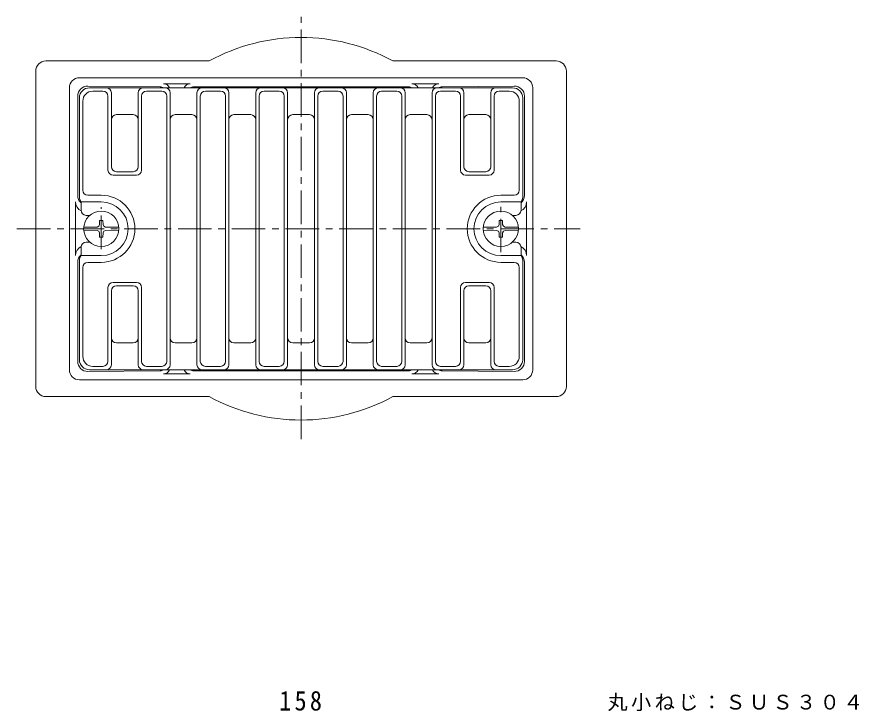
# Model space of a CAD drawing. Units: millimetres, scale not verified. Extents: x -349 to 349, y -275 to 220.
# Drawn here: x -263.4 to -12.5, y 12.7 to 219.5 of the extents above; entities that cross this region are included whole.
import ezdxf

# ---------------------------------------------------------------- set-up
doc = ezdxf.new("R2010")
doc.units = ezdxf.units.MM
doc.header["$LTSCALE"] = 2
doc.linetypes.add('CHAIN1', pattern=[8, 5, -1, 1, -1])
for name, color, linetype, lineweight in [('0-0_通り芯', 3, 'Continuous', 9), ('0-2_仕上', 6, 'Continuous', 9), ('0-4_その他', 7, 'Continuous', 9), ('0-5_寸法', 7, 'Continuous', 9)]:
    doc.layers.add(name, color=color, linetype=linetype, lineweight=lineweight)
doc.styles.add('ＭＳ ゴシック', font='')
doc.styles.get('ＭＳ ゴシック').set_extended_font_data('MS Gothic')

msp = doc.modelspace()

# ---------------------------------------------------------------- linework, layer by layer
at = {"layer": '0-0_通り芯', "linetype": 'CHAIN1'}
for p, q in [((-178.737, 93.756), (-178.737, 219.54)), ((-238.237, 150.359), (-238.237, 162.796)), ((-119.237, 149.391), (-119.237, 162.936)), ((-263.38, 156.394), (-95.631, 156.394))]:
    msp.add_line(p, q, dxfattribs=at)
at = {"layer": '0-0_通り芯'}
for p, q in [((-254.737, 206.394), (-206.105, 206.394)), ((-102.737, 206.394), (-151.369, 206.394)), ((-257.737, 109.394), (-257.737, 203.394)), ((-99.737, 109.394), (-99.737, 203.394)), ((-244.737, 201.394), (-112.737, 201.394)), ((-247.737, 114.394), (-247.737, 198.394)), ((-242.238, 198.895), (-220.72, 198.71)), ((-211.737, 199.614), (-219.737, 199.614)), ((-146.738, 198.693), (-210.737, 198.693)), ((-145.738, 199.614), (-137.738, 199.614)), ((-115.237, 198.895), (-136.755, 198.71)), ((-109.737, 114.394), (-109.737, 198.394)), ((-245.264, 195.895), (-245.264, 166.394)), ((-112.211, 195.895), (-112.211, 166.394)), ((-245.904, 164.394), (-245.904, 148.394)), ((-111.57, 164.394), (-111.57, 148.394)), ((-245.264, 146.394), (-245.264, 116.894)), ((-112.211, 146.394), (-112.211, 116.894)), ((-242.238, 113.894), (-220.72, 114.078)), ((-211.737, 113.174), (-219.737, 113.174)), ((-146.738, 114.095), (-210.737, 114.095)), ((-145.738, 113.174), (-137.738, 113.174)), ((-115.237, 113.894), (-136.754, 114.078)), ((-244.737, 111.394), (-112.737, 111.394)), ((-254.737, 106.394), (-206.105, 106.394)), ((-102.737, 106.394), (-151.369, 106.394))]:
    msp.add_line(p, q, dxfattribs=at)
for centre, radius, start, end in [((-178.737, 156.394), 57, 61.30559, 118.69441), ((-254.737, 203.394), 3, 90, 180), ((-102.737, 203.394), 3, 0, 90), ((-244.737, 198.394), 3, 90, 180), ((-112.737, 198.394), 3, 0, 90), ((-242.264, 195.895), 3, 89.50809, 180), ((-220.737, 196.71), 2, 57.36104, 89.50774), ((-219.737, 197.614), 2, 22.96875, 90), ((-211.737, 197.614), 2, 90, 157.03125), ((-210.737, 196.693), 2, 90, 121.71632), ((-146.738, 196.693), 2, 58.28368, 90), ((-145.738, 197.614), 2, 22.96875, 90), ((-137.738, 197.614), 2, 90, 157.03125), ((-136.737, 196.71), 2, 90.49226, 122.63896), ((-115.211, 195.895), 3, 0, 90.49191), ((-242.264, 166.394), 3, 180, 228.86564), ((-115.211, 166.394), 3, 311.13436, 0), ((-242.904, 164.394), 3, 180, 243.88947), ((-114.57, 164.394), 3, 296.11053, 0), ((-242.904, 148.394), 3, 116.11023, 180), ((-114.57, 148.394), 3, 0, 63.88977), ((-242.264, 146.394), 3, 131.13436, 180), ((-115.211, 146.394), 3, 0, 48.86564), ((-242.264, 116.894), 3, 180, 270.49191), ((-115.211, 116.894), 3, 269.50809, 0), ((-244.737, 114.394), 3, 180, 270), ((-220.737, 116.078), 2, 270.49226, 302.63896), ((-219.737, 115.175), 2, 270, 337.03125), ((-211.737, 115.175), 2, 202.96875, 270), ((-210.737, 116.095), 2, 238.28368, 270), ((-146.738, 116.095), 2, 270, 301.71632), ((-145.738, 115.175), 2, 270, 337.03125), ((-137.738, 115.175), 2, 202.96875, 270), ((-136.737, 116.078), 2, 237.36104, 269.50774), ((-112.737, 114.394), 3, 270, 0), ((-254.737, 109.394), 3, 180, 270), ((-102.737, 109.394), 3, 270, 0), ((-178.737, 156.394), 57, 241.30559, 298.69441)]:
    msp.add_arc(centre, radius, start, end, dxfattribs=at)
at = {"layer": '0-2_仕上'}
for p, q in [((-115.737, 198.394), (-241.737, 198.394)), ((-240.737, 197.394), (-237.737, 197.394)), ((-236.237, 173.894), (-236.237, 195.894)), ((-235.237, 174.894), (-235.237, 196.894)), ((-227.237, 174.894), (-227.237, 196.894)), ((-226.237, 173.894), (-226.237, 195.894)), ((-224.737, 197.394), (-220.237, 197.394)), ((-218.737, 195.894), (-218.737, 156.394)), ((-217.737, 156.394), (-217.737, 196.894)), ((-209.737, 196.894), (-209.737, 156.394)), ((-208.737, 195.894), (-208.737, 156.394)), ((-207.237, 197.394), (-202.737, 197.394)), ((-201.237, 195.894), (-201.237, 156.394)), ((-200.237, 196.894), (-200.237, 156.394)), ((-192.237, 196.894), (-192.237, 156.394)), ((-191.237, 195.894), (-191.237, 156.394)), ((-189.737, 197.394), (-185.237, 197.394)), ((-183.737, 195.894), (-183.737, 156.394)), ((-182.737, 196.894), (-182.737, 156.394)), ((-174.737, 196.894), (-174.737, 156.394)), ((-173.737, 195.894), (-173.737, 156.394)), ((-167.737, 197.394), (-172.237, 197.394)), ((-166.237, 195.894), (-166.237, 156.394)), ((-165.237, 196.894), (-165.237, 156.394)), ((-157.237, 196.894), (-157.237, 156.394)), ((-156.237, 195.894), (-156.237, 156.394)), ((-150.237, 197.394), (-154.737, 197.394)), ((-148.737, 195.894), (-148.737, 156.394)), ((-147.737, 196.894), (-147.737, 156.394)), ((-139.737, 156.394), (-139.737, 196.894)), ((-138.737, 195.894), (-138.737, 156.394)), ((-132.737, 197.394), (-137.237, 197.394)), ((-131.237, 173.894), (-131.237, 195.894)), ((-130.237, 174.894), (-130.237, 196.894)), ((-122.237, 174.894), (-122.237, 196.894)), ((-121.237, 173.894), (-121.237, 195.894)), ((-116.737, 197.394), (-119.737, 197.394)), ((-244.737, 195.394), (-244.737, 165.604)), ((-243.737, 194.394), (-243.737, 167.894)), ((-113.737, 194.394), (-113.737, 167.894)), ((-112.737, 195.394), (-112.737, 165.604)), ((-228.737, 190.394), (-233.737, 190.394)), ((-211.237, 190.394), (-216.237, 190.394)), ((-193.737, 190.394), (-198.737, 190.394)), ((-181.237, 190.394), (-176.237, 190.394)), ((-163.737, 190.394), (-158.737, 190.394)), ((-146.237, 190.394), (-141.237, 190.394)), ((-128.737, 190.394), (-123.737, 190.394)), ((-228.737, 173.394), (-233.737, 173.394)), ((-128.737, 173.394), (-123.737, 173.394)), ((-234.737, 172.394), (-227.737, 172.394)), ((-122.737, 172.394), (-129.737, 172.394)), ((-242.237, 166.394), (-238.237, 166.394)), ((-115.237, 166.394), (-119.237, 166.394)), ((-244.579, 165.077), (-244.237, 164.394)), ((-244.237, 161.894), (-244.237, 164.394)), ((-238.237, 164.394), (-244.237, 164.394)), ((-119.237, 164.394), (-113.237, 164.394)), ((-112.896, 165.077), (-113.237, 164.394)), ((-113.237, 161.894), (-113.237, 164.394)), ((-242.737, 160.394), (-241.638, 160.394)), ((-114.737, 160.394), (-115.837, 160.394)), ((-218.737, 116.894), (-218.737, 156.394)), ((-217.737, 156.394), (-217.737, 115.894)), ((-209.737, 115.894), (-209.737, 156.394)), ((-208.737, 116.894), (-208.737, 156.394)), ((-201.237, 116.894), (-201.237, 156.394)), ((-200.237, 115.894), (-200.237, 156.394)), ((-192.237, 115.894), (-192.237, 156.394)), ((-191.237, 116.894), (-191.237, 156.394)), ((-183.737, 116.894), (-183.737, 156.394)), ((-182.737, 115.894), (-182.737, 156.394)), ((-174.737, 115.894), (-174.737, 156.394)), ((-173.737, 116.894), (-173.737, 156.394)), ((-166.237, 116.894), (-166.237, 156.394)), ((-165.237, 115.894), (-165.237, 156.394)), ((-157.237, 115.894), (-157.237, 156.394)), ((-156.237, 116.894), (-156.237, 156.394)), ((-148.737, 116.894), (-148.737, 156.394)), ((-147.737, 115.894), (-147.737, 156.394)), ((-139.737, 156.394), (-139.737, 115.894)), ((-138.737, 116.894), (-138.737, 156.394)), ((-244.237, 150.894), (-244.237, 148.394)), ((-242.737, 152.394), (-241.638, 152.394)), ((-114.737, 152.394), (-115.837, 152.394)), ((-113.237, 150.894), (-113.237, 148.394)), ((-244.579, 147.711), (-244.237, 148.394)), ((-238.237, 148.394), (-244.237, 148.394)), ((-119.237, 148.394), (-113.237, 148.394)), ((-112.896, 147.711), (-113.237, 148.394)), ((-244.737, 117.394), (-244.737, 147.184)), ((-242.237, 146.394), (-238.237, 146.394)), ((-115.237, 146.394), (-119.237, 146.394)), ((-112.737, 117.394), (-112.737, 147.184)), ((-243.737, 118.394), (-243.737, 144.894)), ((-113.737, 118.394), (-113.737, 144.894)), ((-236.237, 138.894), (-236.237, 116.894)), ((-234.737, 140.394), (-227.737, 140.394)), ((-228.737, 139.394), (-233.737, 139.394)), ((-226.237, 138.894), (-226.237, 116.894)), ((-131.237, 138.894), (-131.237, 116.894)), ((-122.737, 140.394), (-129.737, 140.394)), ((-128.737, 139.394), (-123.737, 139.394)), ((-121.237, 138.894), (-121.237, 116.894)), ((-235.237, 137.894), (-235.237, 115.894)), ((-227.237, 137.894), (-227.237, 115.894)), ((-130.237, 137.894), (-130.237, 115.894)), ((-122.237, 137.894), (-122.237, 115.894)), ((-228.737, 122.394), (-233.737, 122.394)), ((-211.237, 122.394), (-216.237, 122.394)), ((-193.737, 122.394), (-198.737, 122.394)), ((-181.237, 122.394), (-176.237, 122.394)), ((-163.737, 122.394), (-158.737, 122.394)), ((-146.237, 122.394), (-141.237, 122.394)), ((-128.737, 122.394), (-123.737, 122.394)), ((-240.737, 115.394), (-237.737, 115.394)), ((-224.737, 115.394), (-220.237, 115.394)), ((-207.237, 115.394), (-202.737, 115.394)), ((-189.737, 115.394), (-185.237, 115.394)), ((-167.737, 115.394), (-172.237, 115.394)), ((-150.237, 115.394), (-154.737, 115.394)), ((-132.737, 115.394), (-137.237, 115.394)), ((-116.737, 115.394), (-119.737, 115.394)), ((-115.737, 114.394), (-241.737, 114.394))]:
    msp.add_line(p, q, dxfattribs=at)
at = {"layer": '0-2_仕上', "color": 4}
for p, q in [((-238.734, 158.894), (-238.756, 157.644)), ((-237.741, 158.894), (-238.734, 158.894)), ((-237.741, 158.894), (-237.719, 157.644)), ((-119.734, 158.894), (-119.756, 157.644)), ((-119.734, 158.894), (-118.741, 158.894)), ((-118.741, 158.894), (-118.719, 157.644)), ((-243.468, 156.843), (-239.487, 156.912)), ((-243.468, 155.945), (-239.487, 155.876)), ((-239.487, 156.912), (-238.988, 157.145)), ((-239.487, 155.876), (-238.988, 155.643)), ((-238.756, 157.644), (-238.988, 157.145)), ((-238.756, 155.145), (-238.988, 155.643)), ((-237.719, 157.644), (-237.486, 157.145)), ((-237.719, 155.145), (-237.486, 155.643)), ((-236.988, 156.912), (-237.486, 157.145)), ((-236.988, 155.876), (-237.486, 155.643)), ((-233.006, 156.843), (-236.988, 156.912)), ((-233.006, 155.945), (-236.988, 155.876)), ((-124.468, 156.843), (-120.487, 156.912)), ((-124.468, 155.945), (-120.487, 155.876)), ((-120.487, 156.912), (-119.988, 157.145)), ((-120.487, 155.876), (-119.988, 155.643)), ((-119.756, 157.644), (-119.988, 157.145)), ((-119.756, 155.145), (-119.988, 155.643)), ((-118.719, 157.644), (-118.486, 157.145)), ((-118.719, 155.145), (-118.486, 155.643)), ((-117.988, 156.912), (-118.486, 157.145)), ((-117.988, 155.876), (-118.486, 155.643)), ((-114.006, 156.843), (-117.988, 156.912)), ((-114.006, 155.945), (-117.988, 155.876)), ((-238.734, 153.894), (-238.756, 155.145)), ((-237.741, 153.894), (-238.734, 153.894)), ((-237.741, 153.894), (-237.719, 155.145)), ((-119.734, 153.894), (-119.756, 155.145)), ((-119.734, 153.894), (-118.741, 153.894)), ((-118.741, 153.894), (-118.719, 155.145))]:
    msp.add_line(p, q, dxfattribs=at)
for centre in [(-238.237, 156.394), (-119.237, 156.394)]:
    msp.add_circle(centre, 5.25, dxfattribs=at)
at = {"layer": '0-2_仕上'}
for centre, radius, start, end in [((-241.737, 195.394), 3, 90, 180), ((-236.737, 196.894), 1.5, 0, 90), ((-225.737, 196.894), 1.5, 90, 180), ((-219.237, 196.894), 1.5, 0, 90), ((-208.237, 196.894), 1.5, 90, 180), ((-201.737, 196.894), 1.5, 0, 90), ((-190.737, 196.894), 1.5, 90, 180), ((-184.237, 196.894), 1.5, 0, 90), ((-173.237, 196.894), 1.5, 90, 180), ((-166.737, 196.894), 1.5, 0, 90), ((-155.737, 196.894), 1.5, 90, 180), ((-149.237, 196.894), 1.5, 0, 90), ((-138.237, 196.894), 1.5, 90, 180), ((-131.737, 196.894), 1.5, 0, 90), ((-120.737, 196.894), 1.5, 90, 180), ((-115.737, 195.394), 3, 0, 90), ((-240.737, 194.394), 3, 90, 180), ((-237.737, 195.894), 1.5, 0, 90), ((-224.737, 195.894), 1.5, 90, 180), ((-220.237, 195.894), 1.5, 0, 90), ((-207.237, 195.894), 1.5, 90, 180), ((-202.737, 195.894), 1.5, 0, 90), ((-189.737, 195.894), 1.5, 90, 180), ((-185.237, 195.894), 1.5, 0, 90), ((-172.237, 195.894), 1.5, 90, 180), ((-167.737, 195.894), 1.5, 0, 90), ((-154.737, 195.894), 1.5, 90, 180), ((-150.237, 195.894), 1.5, 0, 90), ((-137.237, 195.894), 1.5, 90, 180), ((-132.737, 195.894), 1.5, 0, 90), ((-119.737, 195.894), 1.5, 90, 180), ((-116.737, 194.394), 3, 0, 90), ((-233.737, 188.894), 1.5, 90, 180), ((-228.737, 188.894), 1.5, 0, 90), ((-216.237, 188.894), 1.5, 90, 180), ((-211.237, 188.894), 1.5, 0, 90), ((-198.737, 188.894), 1.5, 90, 180), ((-193.737, 188.894), 1.5, 0, 90), ((-181.237, 188.894), 1.5, 90, 180), ((-176.237, 188.894), 1.5, 0, 90), ((-163.737, 188.894), 1.5, 90, 180), ((-158.737, 188.894), 1.5, 0, 90), ((-146.237, 188.894), 1.5, 90, 180), ((-141.237, 188.894), 1.5, 0, 90), ((-128.737, 188.894), 1.5, 90, 180), ((-123.737, 188.894), 1.5, 0, 90), ((-234.737, 173.894), 1.5, 180, 270), ((-233.737, 174.894), 1.5, 180, 270), ((-228.737, 174.894), 1.5, 270, 0), ((-227.737, 173.894), 1.5, 270, 0), ((-129.737, 173.894), 1.5, 180, 270), ((-128.737, 174.894), 1.5, 180, 270), ((-123.737, 174.894), 1.5, 270, 0), ((-122.737, 173.894), 1.5, 270, 0), ((-243.237, 165.748), 1.5, 180, 206.56386), ((-242.237, 167.894), 1.5, 180, 270), ((-238.237, 156.394), 10, 0, 90), ((-119.237, 156.394), 10, 90, 180), ((-115.237, 167.894), 1.5, 270, 0), ((-114.237, 165.748), 1.5, 333.43614, 0), ((-238.237, 156.394), 8, 0, 90), ((-119.237, 156.394), 8, 90, 180), ((-242.737, 161.894), 1.5, 180, 270), ((-114.737, 161.894), 1.5, 270, 0), ((-238.237, 156.394), 8, 270, 0), ((-238.237, 156.394), 10, 270, 0), ((-119.237, 156.394), 10, 180, 270), ((-119.237, 156.394), 8, 180, 270), ((-242.737, 150.894), 1.5, 90, 180), ((-114.737, 150.894), 1.5, 0, 90), ((-243.237, 147.04), 1.5, 153.43614, 180), ((-242.237, 144.894), 1.5, 90, 180), ((-115.237, 144.894), 1.5, 0, 90), ((-114.237, 147.04), 1.5, 0, 26.56386), ((-234.737, 138.894), 1.5, 90, 180), ((-233.737, 137.894), 1.5, 90, 180), ((-228.737, 137.894), 1.5, 0, 90), ((-227.737, 138.894), 1.5, 0, 90), ((-129.737, 138.894), 1.5, 90, 180), ((-128.737, 137.894), 1.5, 90, 180), ((-123.737, 137.894), 1.5, 0, 90), ((-122.737, 138.894), 1.5, 0, 90), ((-233.737, 123.894), 1.5, 180, 270), ((-228.737, 123.894), 1.5, 270, 0), ((-216.237, 123.894), 1.5, 180, 270), ((-211.237, 123.894), 1.5, 270, 0), ((-198.737, 123.894), 1.5, 180, 270), ((-193.737, 123.894), 1.5, 270, 0), ((-181.237, 123.894), 1.5, 180, 270), ((-176.237, 123.894), 1.5, 270, 0), ((-163.737, 123.894), 1.5, 180, 270), ((-158.737, 123.894), 1.5, 270, 0), ((-146.237, 123.894), 1.5, 180, 270), ((-141.237, 123.894), 1.5, 270, 0), ((-128.737, 123.894), 1.5, 180, 270), ((-123.737, 123.894), 1.5, 270, 0), ((-240.737, 118.394), 3, 180, 270), ((-116.737, 118.394), 3, 270, 0), ((-241.737, 117.394), 3, 180, 270), ((-237.737, 116.894), 1.5, 270, 0), ((-236.737, 115.894), 1.5, 270, 0), ((-225.737, 115.894), 1.5, 180, 270), ((-224.737, 116.894), 1.5, 180, 270), ((-220.237, 116.894), 1.5, 270, 0), ((-219.237, 115.894), 1.5, 270, 0), ((-208.237, 115.894), 1.5, 180, 270), ((-207.237, 116.894), 1.5, 180, 270), ((-202.737, 116.894), 1.5, 270, 0), ((-201.737, 115.894), 1.5, 270, 0), ((-190.737, 115.894), 1.5, 180, 270), ((-189.737, 116.894), 1.5, 180, 270), ((-185.237, 116.894), 1.5, 270, 0), ((-184.237, 115.894), 1.5, 270, 0), ((-173.237, 115.894), 1.5, 180, 270), ((-172.237, 116.894), 1.5, 180, 270), ((-167.737, 116.894), 1.5, 270, 0), ((-166.737, 115.894), 1.5, 270, 0), ((-155.737, 115.894), 1.5, 180, 270), ((-154.737, 116.894), 1.5, 180, 270), ((-150.237, 116.894), 1.5, 270, 0), ((-149.237, 115.894), 1.5, 270, 0), ((-138.237, 115.894), 1.5, 180, 270), ((-137.237, 116.894), 1.5, 180, 270), ((-132.737, 116.894), 1.5, 270, 0), ((-131.737, 115.894), 1.5, 270, 0), ((-120.737, 115.894), 1.5, 180, 270), ((-119.737, 116.894), 1.5, 180, 270), ((-115.737, 117.394), 3, 270, 0)]:
    msp.add_arc(centre, radius, start, end, dxfattribs=at)

# ---------------------------------------------------------------- texts
at = {"layer": '0-4_その他', "color": 2, "insert": (-185.237, 12.765), "char_height": 5.865, "attachment_point": 7, "style": 'ＭＳ ゴシック'}
msp.add_mtext('\\T1.27;\\W0.9;158', dxfattribs=at)
at = {"layer": '0-5_寸法', "insert": (-87.482, 12.67), "char_height": 4.399, "attachment_point": 7, "style": 'ＭＳ ゴシック'}
msp.add_mtext('\\T1.17;丸小ねじ：ＳＵＳ３０４', dxfattribs=at)

doc.saveas('drawing.dxf')
